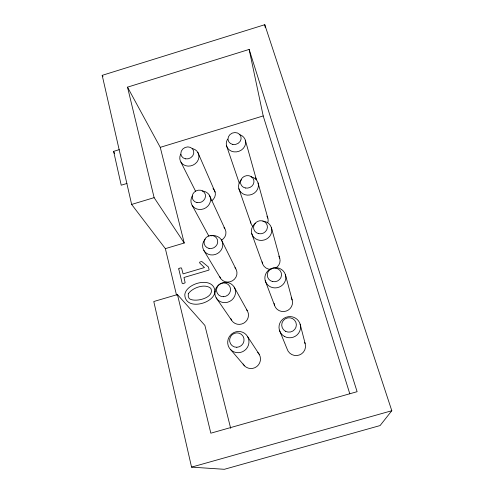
<?xml version="1.0" encoding="UTF-8"?>
<svg xmlns="http://www.w3.org/2000/svg" width="494" height="494" viewBox="0 0 494 494"><rect width="100%" height="100%" fill="white"/><g stroke="black" fill="none" stroke-linecap="round" stroke-linejoin="round"><path stroke-width="0.74" d="M176.531 295.159L165.354 248.63L131.639 204.436L102.196 75.347L264.784 24.7L391.804 410.724L380.084 425.562L224.35 469.3L191.555 467.133L153.782 301.519L177.451 294.554L204.893 325.429L230.679 428.335M165.354 248.63L184.237 243.011L154.122 197.649L127.52 87.154L249.149 49.437L357.113 391.686L210.827 433.189L177.451 294.554M126.97 183.459L121.221 185.201L113.614 151.374L119.258 149.645M127.52 87.154L160.26 147.342L263.203 115.936L249.149 49.437M131.639 204.436L154.122 197.649M191.555 467.133L391.804 410.724M230.735 349.733L244.567 365.906M216.15 297.82L231.482 320.081M247.55 336.519A10.782 10.485 -43.8 0 1 238.336 352.71A10.782 10.485 -43.8 0 1 229.117 337.025A10.782 10.485 -43.8 0 1 247.55 336.519L259.22 354.334M203.843 250.439L220.355 278.005M102.196 75.347L102.974 76.669M234.199 287.107A10.498 10.004 -32.4 0 1 225.134 302.643A10.498 10.004 -32.4 0 1 216.255 287.761A10.498 10.004 -32.4 0 1 234.199 287.107L247.278 310.677M192.104 205.251L208.95 236.299M180.903 162.112L195.661 191.406M221.479 240.028L235.829 268.835M209.345 195.136L224.85 228.703M197.767 152.276L215.131 192.055M113.614 151.374L114.509 153.455M279.4 330.134L287.051 348.82A9.423 9.324 -4.5 0 0 299.321 355.013A9.423 9.324 -4.5 0 0 304.724 342.459M265.229 280.709L274.479 305.15M251.724 233.631L262.431 263.302M238.855 188.739L250.878 223.165M226.567 145.884L239.3 183.206M263.203 115.936L349.814 393.835M245.345 140.179L256.38 179.649A8.664 7.892 -18.8 0 0 255.515 177.778M258.084 182.959L267.828 218.12M271.434 227.777L279.746 258.201M285.433 274.781A10.528 10.078 -17 0 1 272.793 287.662A10.528 10.078 -17 0 1 267.81 270.928A10.528 10.078 -17 0 1 285.433 274.781L292.176 299.988M300.136 324.132L305.15 343.602M160.26 147.342L184.237 243.011M264.784 24.7L265.284 27.732M239.707 134.658A9.818 8.75 -19.2 0 1 244.746 146.273A9.818 8.75 -19.2 0 1 231.427 151.189A9.818 8.75 -19.2 0 1 227.604 139.123M212.988 188.597A8.633 7.855 -25 0 1 211.636 200.86M192.648 148.626A9.775 8.701 -24.9 0 1 198.285 159.735A9.775 8.701 -24.9 0 1 185.633 165.706A9.775 8.701 -24.9 0 1 180.606 154.313M266.933 216.168A8.843 8.219 -18.3 0 1 267.859 222.411M252.638 226.271A8.843 8.219 -18.3 0 1 250.582 221.04M251.038 176.821A10.041 9.164 -18.9 0 1 257.51 189.319A10.041 9.164 -18.9 0 1 242.764 193.759A10.041 9.164 -18.9 0 1 241.461 179.705M223.998 227.561A8.812 8.176 -26.3 0 1 221.528 240.201M202.219 190.968A10.004 9.108 -26.1 0 1 210.191 202.157A10.004 9.108 -26.1 0 1 196.779 208.981A10.004 9.108 -26.1 0 1 192.351 195.988M257.732 352.432A9.417 9.244 -50.8 0 1 256.849 366.505A9.417 9.244 -50.8 0 1 243.091 363.992M291.219 297.863A9.219 8.935 -15.3 0 1 286.137 311.09A9.219 8.935 -15.3 0 1 274.164 303.421M246.364 309.423A9.195 8.88 -34.1 0 1 243.826 323.113A9.195 8.88 -34.1 0 1 230.76 318.494M278.82 256.164A9.028 8.565 -17.4 0 1 275.671 268.063M271.169 269.384A9.028 8.565 -17.4 0 1 262.153 261.832M262.851 221.108A10.281 9.608 -18.3 0 1 271.058 234.026A10.281 9.608 -18.3 0 1 255.417 238.682A10.281 9.608 -18.3 0 1 255.342 223.344M234.946 267.643A8.997 8.515 -28.7 0 1 232.483 280.765A8.997 8.515 -28.7 0 1 219.719 276.665M210.864 235.848A10.238 9.547 -28.2 0 1 222.695 245.919A10.238 9.547 -28.2 0 1 208.462 254.311A10.238 9.547 -28.2 0 1 205.22 239.17M178.723 268.847L182.175 283.284L183.126 283.747L185.164 282.741L183.972 277.48L208.746 270.162L209.11 269.718L208.412 266.976L201.805 261.524L199.897 262.011L199.483 262.759L204.479 267.557L183.083 273.88L181.533 267.983L180.001 267.958L178.723 268.847M214.976 291.688C214.063 303.761 185.361 311.109 184.793 294.788C185.886 282.815 214.192 275.547 214.976 291.688M188.282 293.763L188.288 296.561L189.202 298.555C194.679 302.976 215.316 297.851 210.784 288.323C204.819 283.179 192.296 287.823 188.282 293.763M185.497 158.84A6.638 5.891 -24.9 0 0 193.66 150.979A6.638 5.891 -24.9 0 0 182.842 148.947A6.638 5.891 -24.9 0 0 185.497 158.84M232.835 144.464A6.663 5.928 -19.3 0 0 240.936 136.603A6.663 5.928 -19.3 0 0 229.92 134.615A6.663 5.928 -19.3 0 0 232.835 144.464M196.983 202.577A6.793 6.175 -26.1 0 0 205.319 194.445A6.793 6.175 -26.1 0 0 194.204 192.222A6.793 6.175 -26.1 0 0 196.983 202.577M245.481 188.01A6.823 6.212 -18.9 0 0 253.743 179.878A6.823 6.212 -18.9 0 0 242.431 177.698A6.823 6.212 -18.9 0 0 245.481 188.01M284.593 336.519A10.794 10.59 -12.5 0 0 300.562 326.867A10.794 10.59 -12.5 0 0 284.186 318.167A10.794 10.59 -12.5 0 0 284.593 336.519M236.811 347.282A7.33 7.12 -43.2 0 0 243.104 336.297A7.33 7.12 -43.2 0 0 230.575 336.624A7.33 7.12 -43.2 0 0 236.811 347.282M285.495 331.276A7.342 7.194 -13 0 0 296.363 324.731A7.342 7.194 -13 0 0 285.242 318.815A7.342 7.194 -13 0 0 285.495 331.276M223.486 296.709A7.132 6.793 -32.2 0 0 229.667 286.162A7.132 6.793 -32.2 0 0 217.477 286.6A7.132 6.793 -32.2 0 0 223.486 296.709M272.657 281.592A7.157 6.842 -17.1 0 0 281.265 272.849A7.157 6.842 -17.1 0 0 269.292 270.23A7.157 6.842 -17.1 0 0 272.657 281.592M209.03 248.426A6.959 6.471 -28.1 0 0 217.533 239.998A6.959 6.471 -28.1 0 0 206.115 237.565A6.959 6.471 -28.1 0 0 209.03 248.426M258.739 233.668A6.984 6.515 -18.3 0 0 267.174 225.245A6.984 6.515 -18.3 0 0 255.54 222.85A6.984 6.515 -18.3 0 0 258.739 233.668"/></g></svg>
